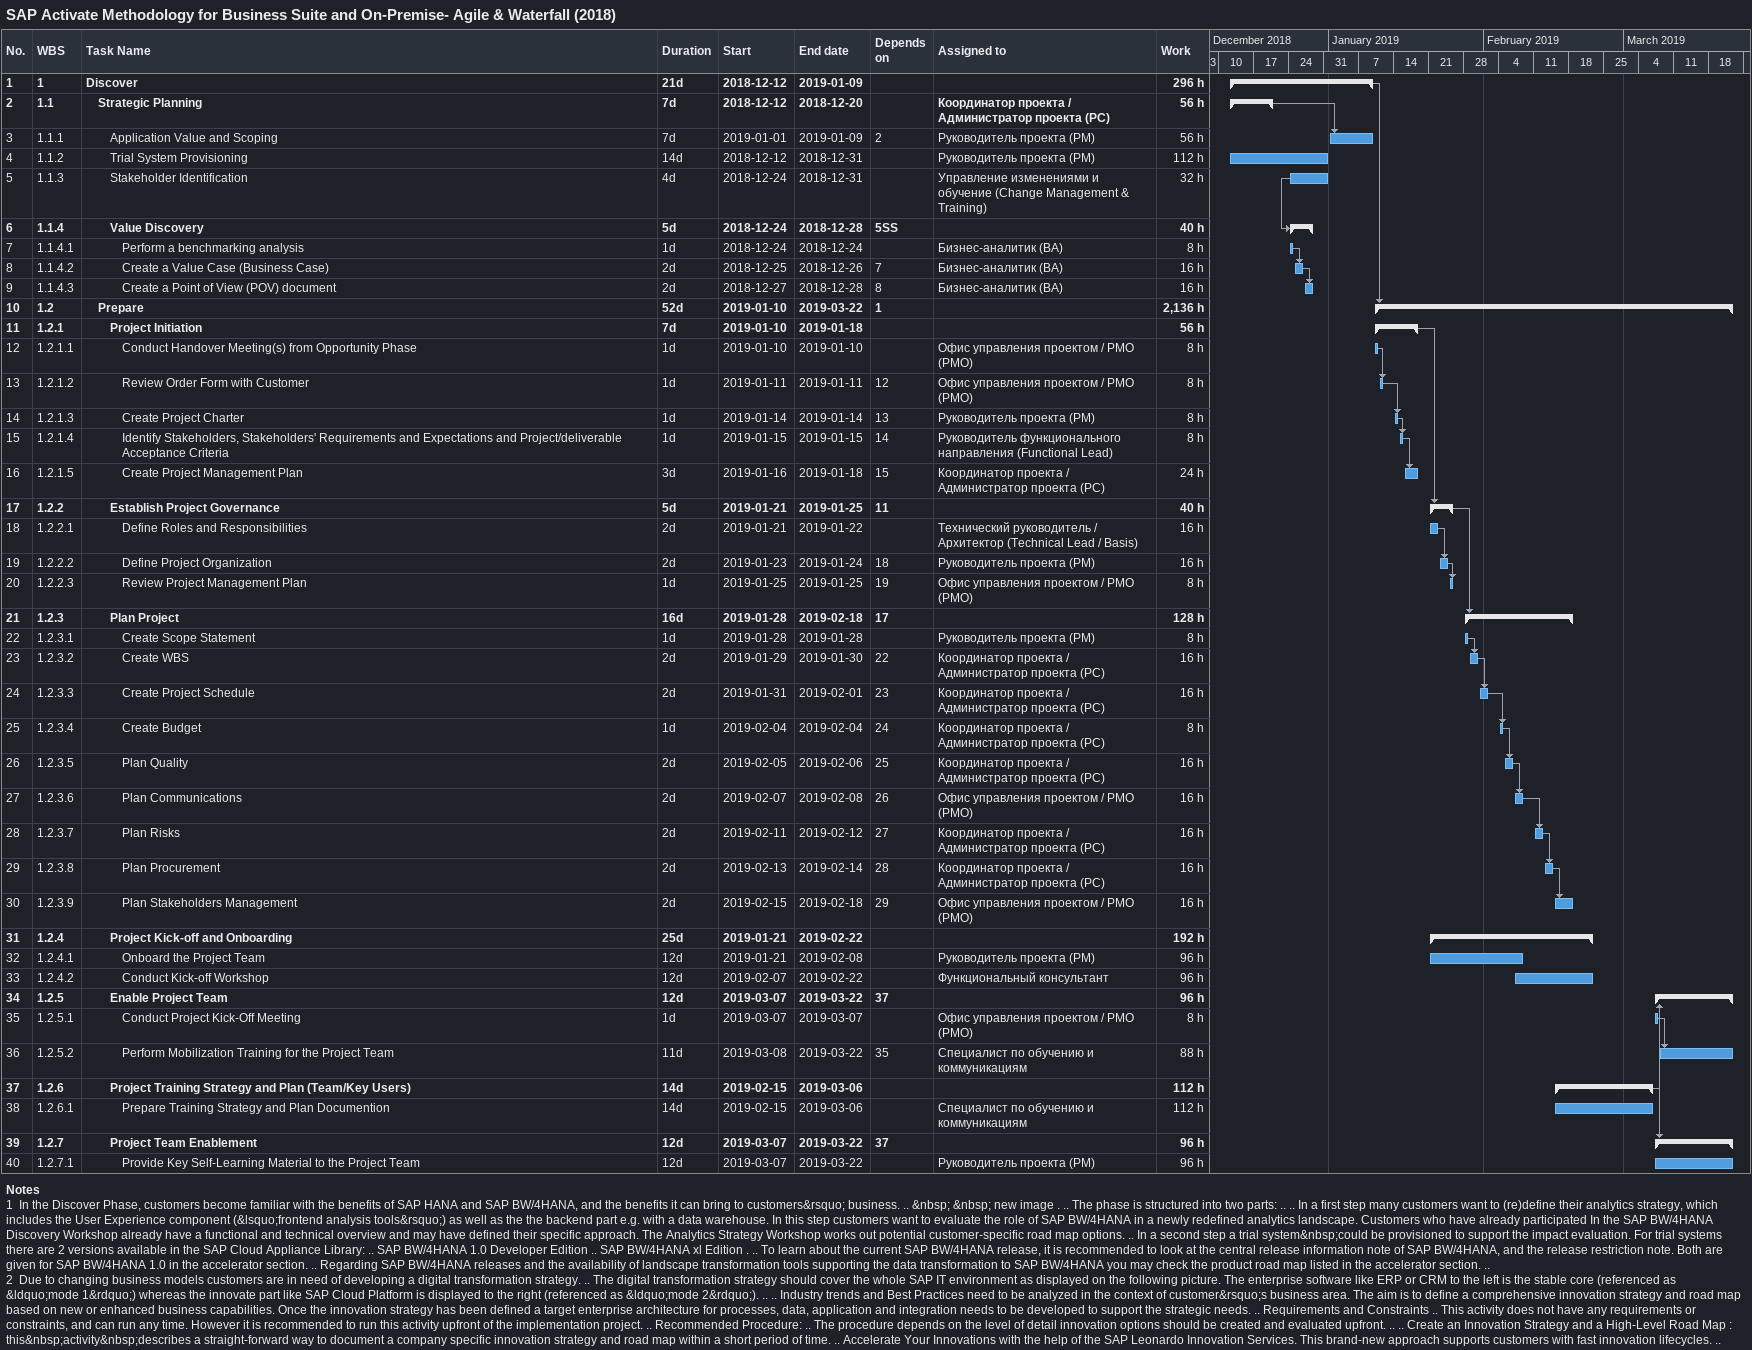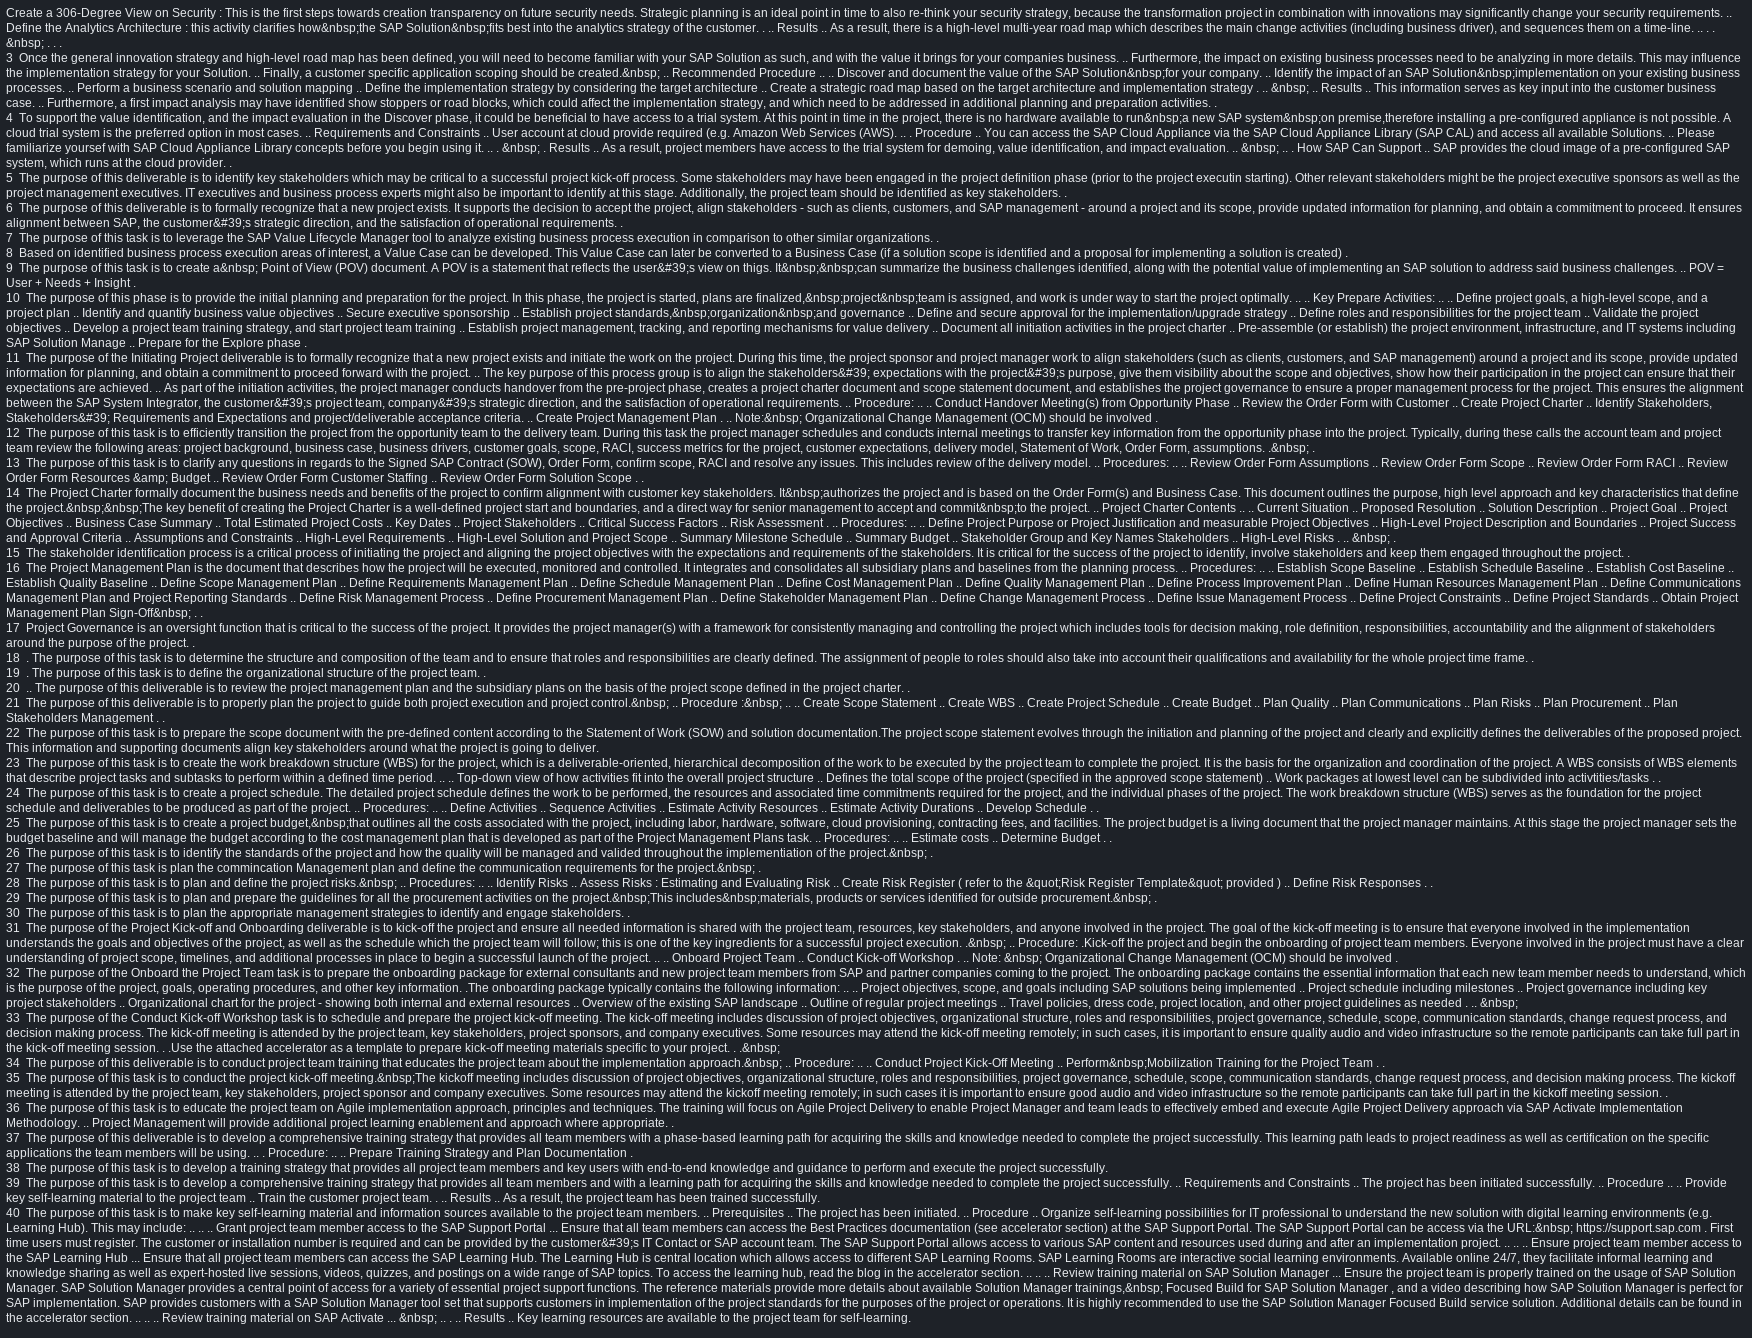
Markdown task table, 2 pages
SAP Activate Methodology for Business Suite and On-Premise- Agile & Waterfall (2018)

| ID | WBS | Task | Duration | Start | Finish | Predecessors | Resources | Work (h) |
|---|---|---|---|---|---|---|---|---|
| 1 | 1 | **Discover** | 21d | 2018-12-12 | 2019-01-09 |  |  | 296 |
| 2 | 1.1 | **Strategic Planning** | 7d | 2018-12-12 | 2018-12-20 |  | Координатор проекта / Администратор проекта (PC) | 56 |
| 3 | 1.1.1 | Application Value and Scoping | 7d | 2019-01-01 | 2019-01-09 | 2 | Руководитель проекта (PM) | 56 |
| 4 | 1.1.2 | Trial System Provisioning | 14d | 2018-12-12 | 2018-12-31 |  | Руководитель проекта (PM) | 112 |
| 5 | 1.1.3 | Stakeholder Identification | 4d | 2018-12-24 | 2018-12-31 |  | Управление изменениями и обучение (Change Management & Training) | 32 |
| 6 | 1.1.4 | **Value Discovery** | 5d | 2018-12-24 | 2018-12-28 | 5SS |  | 40 |
| 7 | 1.1.4.1 | Perform a benchmarking analysis | 1d | 2018-12-24 | 2018-12-24 |  | Бизнес-аналитик (BA) | 8 |
| 8 | 1.1.4.2 | Create a Value Case (Business Case) | 2d | 2018-12-25 | 2018-12-26 | 7 | Бизнес-аналитик (BA) | 16 |
| 9 | 1.1.4.3 | Create a Point of View (POV) document | 2d | 2018-12-27 | 2018-12-28 | 8 | Бизнес-аналитик (BA) | 16 |
| 10 | 1.2 | **Prepare** | 52d | 2019-01-10 | 2019-03-22 | 1 |  | 2136 |
| 11 | 1.2.1 | **Project Initiation** | 7d | 2019-01-10 | 2019-01-18 |  |  | 56 |
| 12 | 1.2.1.1 | Conduct Handover Meeting(s) from Opportunity Phase | 1d | 2019-01-10 | 2019-01-10 |  | Офис управления проектом / PMO (PMO) | 8 |
| 13 | 1.2.1.2 | Review Order Form with Customer | 1d | 2019-01-11 | 2019-01-11 | 12 | Офис управления проектом / PMO (PMO) | 8 |
| 14 | 1.2.1.3 | Create Project Charter | 1d | 2019-01-14 | 2019-01-14 | 13 | Руководитель проекта (PM) | 8 |
| 15 | 1.2.1.4 | Identify Stakeholders, Stakeholders' Requirements and Expectations and Project/deliverable Acceptance Criteria | 1d | 2019-01-15 | 2019-01-15 | 14 | Руководитель функционального направления (Functional Lead) | 8 |
| 16 | 1.2.1.5 | Create Project Management Plan | 3d | 2019-01-16 | 2019-01-18 | 15 | Координатор проекта / Администратор проекта (PC) | 24 |
| 17 | 1.2.2 | **Establish Project Governance** | 5d | 2019-01-21 | 2019-01-25 | 11 |  | 40 |
| 18 | 1.2.2.1 | Define Roles and Responsibilities | 2d | 2019-01-21 | 2019-01-22 |  | Технический руководитель / Архитектор (Technical Lead / Basis) | 16 |
| 19 | 1.2.2.2 | Define Project Organization | 2d | 2019-01-23 | 2019-01-24 | 18 | Руководитель проекта (PM) | 16 |
| 20 | 1.2.2.3 | Review Project Management Plan | 1d | 2019-01-25 | 2019-01-25 | 19 | Офис управления проектом / PMO (PMO) | 8 |
| 21 | 1.2.3 | **Plan Project** | 16d | 2019-01-28 | 2019-02-18 | 17 |  | 128 |
| 22 | 1.2.3.1 | Create Scope Statement | 1d | 2019-01-28 | 2019-01-28 |  | Руководитель проекта (PM) | 8 |
| 23 | 1.2.3.2 | Create WBS | 2d | 2019-01-29 | 2019-01-30 | 22 | Координатор проекта / Администратор проекта (PC) | 16 |
| 24 | 1.2.3.3 | Create Project Schedule | 2d | 2019-01-31 | 2019-02-01 | 23 | Координатор проекта / Администратор проекта (PC) | 16 |
| 25 | 1.2.3.4 | Create Budget | 1d | 2019-02-04 | 2019-02-04 | 24 | Координатор проекта / Администратор проекта (PC) | 8 |
| 26 | 1.2.3.5 | Plan Quality | 2d | 2019-02-05 | 2019-02-06 | 25 | Координатор проекта / Администратор проекта (PC) | 16 |
| 27 | 1.2.3.6 | Plan Communications | 2d | 2019-02-07 | 2019-02-08 | 26 | Офис управления проектом / PMO (PMO) | 16 |
| 28 | 1.2.3.7 | Plan Risks | 2d | 2019-02-11 | 2019-02-12 | 27 | Координатор проекта / Администратор проекта (PC) | 16 |
| 29 | 1.2.3.8 | Plan Procurement | 2d | 2019-02-13 | 2019-02-14 | 28 | Координатор проекта / Администратор проекта (PC) | 16 |
| 30 | 1.2.3.9 | Plan Stakeholders Management | 2d | 2019-02-15 | 2019-02-18 | 29 | Офис управления проектом / PMO (PMO) | 16 |
| 31 | 1.2.4 | **Project Kick-off and Onboarding** | 25d | 2019-01-21 | 2019-02-22 |  |  | 192 |
| 32 | 1.2.4.1 | Onboard the Project Team | 12d | 2019-01-21 | 2019-02-08 |  | Руководитель проекта (PM) | 96 |
| 33 | 1.2.4.2 | Conduct Kick-off Workshop | 12d | 2019-02-07 | 2019-02-22 |  | Функциональный консультант | 96 |
| 34 | 1.2.5 | **Enable Project Team** | 12d | 2019-03-07 | 2019-03-22 | 37 |  | 96 |
| 35 | 1.2.5.1 | Conduct Project Kick-Off Meeting | 1d | 2019-03-07 | 2019-03-07 |  | Офис управления проектом / PMO (PMO) | 8 |
| 36 | 1.2.5.2 | Perform Mobilization Training for the Project Team | 11d | 2019-03-08 | 2019-03-22 | 35 | Специалист по обучению и коммуникациям | 88 |
| 37 | 1.2.6 | **Project Training Strategy and Plan (Team/Key Users)** | 14d | 2019-02-15 | 2019-03-06 |  |  | 112 |
| 38 | 1.2.6.1 | Prepare Training Strategy and Plan Documention | 14d | 2019-02-15 | 2019-03-06 |  | Специалист по обучению и коммуникациям | 112 |
| 39 | 1.2.7 | **Project Team Enablement** | 12d | 2019-03-07 | 2019-03-22 | 37 |  | 96 |
| 40 | 1.2.7.1 | Provide Key Self-Learning Material to the Project Team | 12d | 2019-03-07 | 2019-03-22 |  | Руководитель проекта (PM) | 96 |

Notes
- 1: In the Discover Phase, customers become familiar with the benefits of SAP HANA and SAP BW/4HANA, and the benefits it can bring to customers&rsquo; business. .. &nbsp; &nbsp; new image . .. The phase is structured into two parts: .. .. In a first step many customers want to (re)define their analytics strategy, which includes the User Experience component (&lsquo;frontend analysis tools&rsquo;) as well as the the backend part e.g. with a data warehouse. In this step customers want to evaluate the role of SAP BW/4HANA in a newly redefined analytics landscape. Customers who have already participated In the SAP BW/4HANA Discovery Workshop already have a functional and technical overview and may have defined their specific approach. The Analytics Strategy Workshop works out potential customer-specific road map options. .. In a second step a trial system&nbsp;could be provisioned to support the impact evaluation. For trial systems there are 2 versions available in the SAP Cloud Appliance Library: .. SAP BW/4HANA 1.0 Developer Edition .. SAP BW/4HANA xl Edition . .. To learn about the current SAP BW/4HANA release, it is recommended to look at the central release information note of SAP BW/4HANA, and the release restriction note. Both are given for SAP BW/4HANA 1.0 in the accelerator section. .. Regarding SAP BW/4HANA releases and the availability of landscape transformation tools supporting the data transformation to SAP BW/4HANA you may check the product road map listed in the accelerator section. ..
- 2: Due to changing business models customers are in need of developing a digital transformation strategy. .. The digital transformation strategy should cover the whole SAP IT environment as displayed on the following picture. The enterprise software like ERP or CRM to the left is the stable core (referenced as &ldquo;mode 1&rdquo;) whereas the innovate part like SAP Cloud Platform is displayed to the right (referenced as &ldquo;mode 2&rdquo;). .. .. Industry trends and Best Practices need to be analyzed in the context of customer&rsquo;s business area. The aim is to define a comprehensive innovation strategy and road map based on new or enhanced business capabilities. Once the innovation strategy has been defined a target enterprise architecture for processes, data, application and integration needs to be developed to support the strategic needs. .. Requirements and Constraints .. This activity does not have any requirements or constraints, and can run any time. However it is recommended to run this activity upfront of the implementation project. .. Recommended Procedure: .. The procedure depends on the level of detail innovation options should be created and evaluated upfront. .. .. Create an Innovation Strategy and a High-Level Road Map : this&nbsp;activity&nbsp;describes a straight-forward way to document a company specific innovation strategy and road map within a short period of time. .. Accelerate Your Innovations with the help of the SAP Leonardo Innovation Services. This brand-new approach supports customers with fast innovation lifecycles. .. Create a 306-Degree View on Security : This is the first steps towards creation transparency on future security needs. Strategic planning is an ideal point in time to also re-think your security strategy, because the transformation project in combination with innovations may significantly change your security requirements. .. Define the Analytics Architecture : this activity clarifies how&nbsp;the SAP Solution&nbsp;fits best into the analytics strategy of the customer. . .. Results .. As a result, there is a high-level multi-year road map which describes the main change activities (including business driver), and sequences them on a time-line. .. . . &nbsp; . . .
- 3: Once the general innovation strategy and high-level road map has been defined, you will need to become familiar with your SAP Solution as such, and with the value it brings for your companies business. .. Furthermore, the impact on existing business processes need to be analyzing in more details. This may influence the implementation strategy for your Solution. .. Finally, a customer specific application scoping should be created.&nbsp; .. Recommended Procedure .. .. Discover and document the value of the SAP Solution&nbsp;for your company. .. Identify the impact of an SAP Solution&nbsp;implementation on your existing business processes. .. Perform a business scenario and solution mapping .. Define the implementation strategy by considering the target architecture .. Create a strategic road map based on the target architecture and implementation strategy . .. &nbsp; .. Results .. This information serves as key input into the customer business case. .. Furthermore, a first impact analysis may have identified show stoppers or road blocks, which could affect the implementation strategy, and which need to be addressed in additional planning and preparation activities. .
- 4: To support the value identification, and the impact evaluation in the Discover phase, it could be beneficial to have access to a trial system. At this point in time in the project, there is no hardware available to run&nbsp;a new SAP system&nbsp;on premise,therefore installing a pre-configured appliance is not possible. A cloud trial system is the preferred option in most cases. .. Requirements and Constraints .. User account at cloud provide required (e.g. Amazon Web Services (AWS). .. . Procedure .. You can access the SAP Cloud Appliance via the SAP Cloud Appliance Library (SAP CAL) and access all available Solutions. .. Please familiarize yoursef with SAP Cloud Appliance Library concepts before you begin using it. .. . &nbsp; . Results .. As a result, project members have access to the trial system for demoing, value identification, and impact evaluation. .. &nbsp; .. . How SAP Can Support .. SAP provides the cloud image of a pre-configured SAP system, which runs at the cloud provider. .
- 5: The purpose of this deliverable is to identify key stakeholders which may be critical to a successful project kick-off process. Some stakeholders may have been engaged in the project definition phase (prior to the project executin starting). Other relevant stakeholders might be the project executive sponsors as well as the project management executives. IT executives and business process experts might also be important to identify at this stage. Additionally, the project team should be identified as key stakeholders. .
- 6: The purpose of this deliverable is to formally recognize that a new project exists. It supports the decision to accept the project, align stakeholders - such as clients, customers, and SAP management - around a project and its scope, provide updated information for planning, and obtain a commitment to proceed. It ensures alignment between SAP, the customer&#39;s strategic direction, and the satisfaction of operational requirements. .
- 7: The purpose of this task is to leverage the SAP Value Lifecycle Manager tool to analyze existing business process execution in comparison to other similar organizations. .
- 8: Based on identified business process execution areas of interest, a Value Case can be developed. This Value Case can later be converted to a Business Case (if a solution scope is identified and a proposal for implementing a solution is created) .
- 9: The purpose of this task is to create a&nbsp; Point of View (POV) document. A POV is a statement that reflects the user&#39;s view on thigs. It&nbsp;&nbsp;can summarize the business challenges identified, along with the potential value of implementing an SAP solution to address said business challenges. .. POV = User + Needs + Insight .
- 10: The purpose of this phase is to provide the initial planning and preparation for the project. In this phase, the project is started, plans are finalized,&nbsp;project&nbsp;team is assigned, and work is under way to start the project optimally. .. .. Key Prepare Activities: .. .. Define project goals, a high-level scope, and a project plan .. Identify and quantify business value objectives .. Secure executive sponsorship .. Establish project standards,&nbsp;organization&nbsp;and governance .. Define and secure approval for the implementation/upgrade strategy .. Define roles and responsibilities for the project team .. Validate the project objectives .. Develop a project team training strategy, and start project team training .. Establish project management, tracking, and reporting mechanisms for value delivery .. Document all initiation activities in the project charter .. Pre-assemble (or establish) the project environment, infrastructure, and IT systems including SAP Solution Manage .. Prepare for the Explore phase .
- 11: The purpose of the Initiating Project deliverable is to formally recognize that a new project exists and initiate the work on the project. During this time, the project sponsor and project manager work to align stakeholders (such as clients, customers, and SAP management) around a project and its scope, provide updated information for planning, and obtain a commitment to proceed forward with the project. .. The key purpose of this process group is to align the stakeholders&#39; expectations with the project&#39;s purpose, give them visibility about the scope and objectives, show how their participation in the project can ensure that their expectations are achieved. .. As part of the initiation activities, the project manager conducts handover from the pre-project phase, creates a project charter document and scope statement document, and establishes the project governance to ensure a proper management process for the project. This ensures the alignment between the SAP System Integrator, the customer&#39;s project team, company&#39;s strategic direction, and the satisfaction of operational requirements. .. Procedure: .. .. Conduct Handover Meeting(s) from Opportunity Phase .. Review the Order Form with Customer .. Create Project Charter .. Identify Stakeholders, Stakeholders&#39; Requirements and Expectations and project/deliverable acceptance criteria. .. Create Project Management Plan . .. Note:&nbsp; Organizational Change Management (OCM) should be involved .
- 12: The purpose of this task is to efficiently transition the project from the opportunity team to the delivery team. During this task the project manager schedules and conducts internal meetings to transfer key information from the opportunity phase into the project. Typically, during these calls the account team and project team review the following areas: project background, business case, business drivers, customer goals, scope, RACI, success metrics for the project, customer expectations, delivery model, Statement of Work, Order Form, assumptions. .&nbsp; .
- 13: The purpose of this task is to clarify any questions in regards to the Signed SAP Contract (SOW), Order Form, confirm scope, RACI and resolve any issues. This includes review of the delivery model. .. Procedures: .. .. Review Order Form Assumptions .. Review Order Form Scope .. Review Order Form RACI .. Review Order Form Resources &amp; Budget .. Review Order Form Customer Staffing .. Review Order Form Solution Scope . .
- 14: The Project Charter formally document the business needs and benefits of the project to confirm alignment with customer key stakeholders. It&nbsp;authorizes the project and is based on the Order Form(s) and Business Case. This document outlines the purpose, high level approach and key characteristics that define the project.&nbsp;&nbsp;The key benefit of creating the Project Charter is a well-defined project start and boundaries, and a direct way for senior management to accept and commit&nbsp;to the project. .. Project Charter Contents .. .. Current Situation .. Proposed Resolution .. Solution Description .. Project Goal .. Project Objectives .. Business Case Summary .. Total Estimated Project Costs .. Key Dates .. Project Stakeholders .. Critical Success Factors .. Risk Assessment . .. Procedures: .. .. Define Project Purpose or Project Justification and measurable Project Objectives .. High-Level Project Description and Boundaries .. Project Success and Approval Criteria .. Assumptions and Constraints .. High-Level Requirements .. High-Level Solution and Project Scope .. Summary Milestone Schedule .. Summary Budget .. Stakeholder Group and Key Names Stakeholders .. High-Level Risks . .. &nbsp; .
- 15: The stakeholder identification process is a critical process of initiating the project and aligning the project objectives with the expectations and requirements of the stakeholders. It is critical for the success of the project to identify, involve stakeholders and keep them engaged throughout the project. .
- 16: The Project Management Plan is the document that describes how the project will be executed, monitored and controlled. It integrates and consolidates all subsidiary plans and baselines from the planning process. .. Procedures: .. .. Establish Scope Baseline .. Establish Schedule Baseline .. Establish Cost Baseline .. Establish Quality Baseline .. Define Scope Management Plan .. Define Requirements Management Plan .. Define Schedule Management Plan .. Define Cost Management Plan .. Define Quality Management Plan .. Define Process Improvement Plan .. Define Human Resources Management Plan .. Define Communications Management Plan and Project Reporting Standards .. Define Risk Management Process .. Define Procurement Management Plan .. Define Stakeholder Management Plan .. Define Change Management Process .. Define Issue Management Process .. Define Project Constraints .. Define Project Standards .. Obtain Project Management Plan Sign-Off&nbsp; . .
- 17: Project Governance is an oversight function that is critical to the success of the project. It provides the project manager(s) with a framework for consistently managing and controlling the project which includes tools for decision making, role definition, responsibilities, accountability and the alignment of stakeholders around the purpose of the project. .
- 18: . The purpose of this task is to determine the structure and composition of the team and to ensure that roles and responsibilities are clearly defined. The assignment of people to roles should also take into account their qualifications and availability for the whole project time frame. .
- 19: . The purpose of this task is to define the organizational structure of the project team. .
- 20: .. The purpose of this deliverable is to review the project management plan and the subsidiary plans on the basis of the project scope defined in the project charter. .
- 21: The purpose of this deliverable is to properly plan the project to guide both project execution and project control.&nbsp; .. Procedure :&nbsp; .. .. Create Scope Statement .. Create WBS .. Create Project Schedule .. Create Budget .. Plan Quality .. Plan Communications .. Plan Risks .. Plan Procurement .. Plan Stakeholders Management . .
- 22: The purpose of this task is to prepare the scope document with the pre-defined content according to the Statement of Work (SOW) and solution documentation.The project scope statement evolves through the initiation and planning of the project and clearly and explicitly defines the deliverables of the proposed project. This information and supporting documents align key stakeholders around what the project is going to deliver.
- 23: The purpose of this task is to create the work breakdown structure (WBS) for the project, which is a deliverable-oriented, hierarchical decomposition of the work to be executed by the project team to complete the project. It is the basis for the organization and coordination of the project. A WBS consists of WBS elements that describe project tasks and subtasks to perform within a defined time period. .. .. Top-down view of how activities fit into the overall project structure .. Defines the total scope of the project (specified in the approved scope statement) .. Work packages at lowest level can be subdivided into activtities/tasks . .
- 24: The purpose of this task is to create a project schedule. The detailed project schedule defines the work to be performed, the resources and associated time commitments required for the project, and the individual phases of the project. The work breakdown structure (WBS) serves as the foundation for the project schedule and deliverables to be produced as part of the project. .. Procedures: .. .. Define Activities .. Sequence Activities .. Estimate Activity Resources .. Estimate Activity Durations .. Develop Schedule . .
- 25: The purpose of this task is to create a project budget,&nbsp;that outlines all the costs associated with the project, including labor, hardware, software, cloud provisioning, contracting fees, and facilities. The project budget is a living document that the project manager maintains. At this stage the project manager sets the budget baseline and will manage the budget according to the cost management plan that is developed as part of the Project Management Plans task. .. Procedures: .. .. Estimate costs .. Determine Budget . .
- 26: The purpose of this task is to identify the standards of the project and how the quality will be managed and valided throughout the implementiation of the project.&nbsp; .
- 27: The purpose of this task is plan the commincation Management plan and define the communication requirements for the project.&nbsp; .
- 28: The purpose of this task is to plan and define the project risks.&nbsp; .. Procedures: .. .. Identify Risks .. Assess Risks : Estimating and Evaluating Risk .. Create Risk Register ( refer to the &quot;Risk Register Template&quot; provided ) .. Define Risk Responses . .
- 29: The purpose of this task is to plan and prepare the guidelines for all the procurement activities on the project.&nbsp;This includes&nbsp;materials, products or services identified for outside procurement.&nbsp; .
- 30: The purpose of this task is to plan the appropriate management strategies to identify and engage stakeholders. .
- 31: The purpose of the Project Kick-off and Onboarding deliverable is to kick-off the project and ensure all needed information is shared with the project team, resources, key stakeholders, and anyone involved in the project. The goal of the kick-off meeting is to ensure that everyone involved in the implementation understands the goals and objectives of the project, as well as the schedule which the project team will follow; this is one of the key ingredients for a successful project execution. .&nbsp; .. Procedure: .Kick-off the project and begin the onboarding of project team members. Everyone involved in the project must have a clear understanding of project scope, timelines, and additional processes in place to begin a successful launch of the project. .. .. Onboard Project Team .. Conduct Kick-off Workshop . .. Note: &nbsp; Organizational Change Management (OCM) should be involved .
- 32: The purpose of the Onboard the Project Team task is to prepare the onboarding package for external consultants and new project team members from SAP and partner companies coming to the project. The onboarding package contains the essential information that each new team member needs to understand, which is the purpose of the project, goals, operating procedures, and other key information. .The onboarding package typically contains the following information: .. .. Project objectives, scope, and goals including SAP solutions being implemented .. Project schedule including milestones .. Project governance including key project stakeholders .. Organizational chart for the project - showing both internal and external resources .. Overview of the existing SAP landscape .. Outline of regular project meetings .. Travel policies, dress code, project location, and other project guidelines as needed . .. &nbsp;
- 33: The purpose of the Conduct Kick-off Workshop task is to schedule and prepare the project kick-off meeting. The kick-off meeting includes discussion of project objectives, organizational structure, roles and responsibilities, project governance, schedule, scope, communication standards, change request process, and decision making process. The kick-off meeting is attended by the project team, key stakeholders, project sponsors, and company executives. Some resources may attend the kick-off meeting remotely; in such cases, it is important to ensure quality audio and video infrastructure so the remote participants can take full part in the kick-off meeting session. . .Use the attached accelerator as a template to prepare kick-off meeting materials specific to your project. . .&nbsp;
- 34: The purpose of this deliverable is to conduct project team training that educates the project team about the implementation approach.&nbsp; .. Procedure: .. .. Conduct Project Kick-Off Meeting .. Perform&nbsp;Mobilization Training for the Project Team . .
- 35: The purpose of this task is to conduct the project kick-off meeting.&nbsp;The kickoff meeting includes discussion of project objectives, organizational structure, roles and responsibilities, project governance, schedule, scope, communication standards, change request process, and decision making process. The kickoff meeting is attended by the project team, key stakeholders, project sponsor and company executives. Some resources may attend the kickoff meeting remotely; in such cases it is important to ensure good audio and video infrastructure so the remote participants can take full part in the kickoff meeting session. .
- 36: The purpose of this task is to educate the project team on Agile implementation approach, principles and techniques. The training will focus on Agile Project Delivery to enable Project Manager and team leads to effectively embed and execute Agile Project Delivery approach via SAP Activate Implementation Methodology. .. Project Management will provide additional project learning enablement and approach where appropriate. .
- 37: The purpose of this deliverable is to develop a comprehensive training strategy that provides all team members with a phase-based learning path for acquiring the skills and knowledge needed to complete the project successfully. This learning path leads to project readiness as well as certification on the specific applications the team members will be using. .. . Procedure: .. .. Prepare Training Strategy and Plan Documentation .
- 38: The purpose of this task is to develop a training strategy that provides all project team members and key users with end-to-end knowledge and guidance to perform and execute the project successfully.
- 39: The purpose of this task is to develop a comprehensive training strategy that provides all team members and with a learning path for acquiring the skills and knowledge needed to complete the project successfully. .. Requirements and Constraints .. The project has been initiated successfully. .. Procedure .. .. Provide key self-learning material to the project team .. Train the customer project team. . .. Results .. As a result, the project team has been trained successfully.
- 40: The purpose of this task is to make key self-learning material and information sources available to the project team members. .. Prerequisites .. The project has been initiated. .. Procedure .. Organize self-learning possibilities for IT professional to understand the new solution with digital learning environments (e.g. Learning Hub). This may include: .. .. .. Grant project team member access to the SAP Support Portal ... Ensure that all team members can access the Best Practices documentation (see accelerator section) at the SAP Support Portal. The SAP Support Portal can be access via the URL:&nbsp; https://support.sap.com . First time users must register. The customer or installation number is required and can be provided by the customer&#39;s IT Contact or SAP account team. The SAP Support Portal allows access to various SAP content and resources used during and after an implementation project. .. .. .. Ensure project team member access to the SAP Learning Hub ... Ensure that all project team members can access the SAP Learning Hub. The Learning Hub is central location which allows access to different SAP Learning Rooms. SAP Learning Rooms are interactive social learning environments. Available online 24/7, they facilitate informal learning and knowledge sharing as well as expert-hosted live sessions, videos, quizzes, and postings on a wide range of SAP topics. To access the learning hub, read the blog in the accelerator section. .. .. .. Review training material on SAP Solution Manager ... Ensure the project team is properly trained on the usage of SAP Solution Manager. SAP Solution Manager provides a central point of access for a variety of essential project support functions. The reference materials provide more details about available Solution Manager trainings,&nbsp; Focused Build for SAP Solution Manager , and a video describing how SAP Solution Manager is perfect for SAP implementation. SAP provides customers with a SAP Solution Manager tool set that supports customers in implementation of the project standards for the purposes of the project or operations. It is highly recommended to use the SAP Solution Manager Focused Build service solution. Additional details can be found in the accelerator section. .. .. .. Review training material on SAP Activate ... &nbsp; .. . .. Results .. Key learning resources are available to the project team for self-learning.
